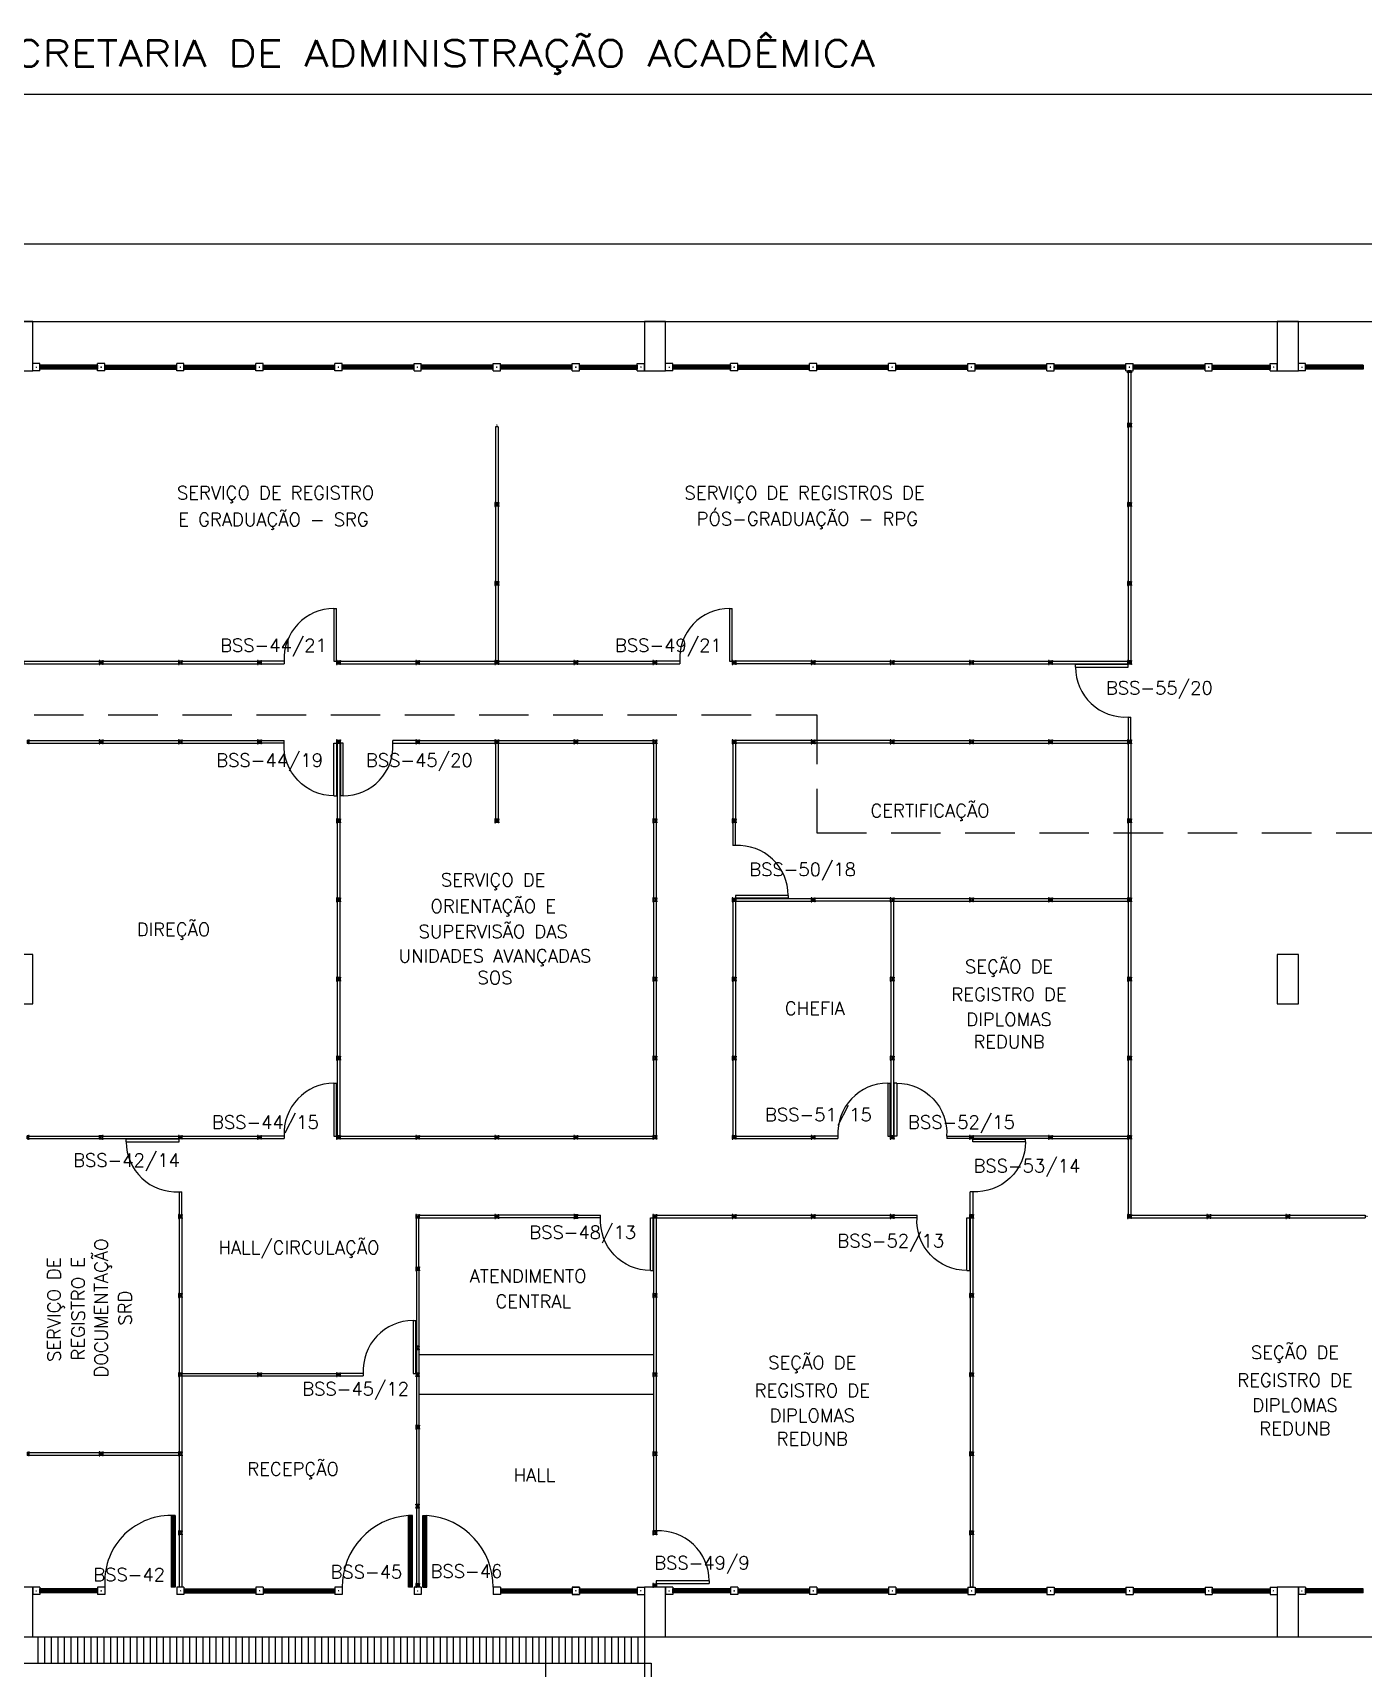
# Model space of a CAD drawing. Header units: millimetres. Extents: x 2121 to 2225, y 1330 to 1388.
# Drawn here: x 2181.56 to 2201.74, y 1362.96 to 1387.77 of the extents above; entities that cross this region are included whole.
import ezdxf
from ezdxf.enums import TextEntityAlignment as Align

# ---------------------------------------------------------------- set-up
doc = ezdxf.new("R2010")
doc.units = ezdxf.units.MM
doc.linetypes.add('HIDDEN', pattern=[0.375, 0.25, -0.125])
for name, color, linetype in [('DIV', 2, 'Continuous'), ('ESQ', 1, 'Continuous'), ('ESTR', 2, 'Continuous'), ('PISO', 1, 'Continuous'), ('PROJ', 1, 'HIDDEN'), ('TEXTO', 2, 'Continuous'), ('TEXTO-ENDEREÇO', 2, 'Continuous'), ('TEXTOCENTROCUSTO', 2, 'Continuous')]:
    doc.layers.add(name, color=color, linetype=linetype)
doc.styles.add('ROMAND', font='romans.shx', dxfattribs={"height": 0.6})
doc.styles.add('UNB-100', font='simplex.shx', dxfattribs={"height": 0.2})
doc.styles.add('UNB-100-1', font='simplex.shx', dxfattribs={"height": 0.2})

# ---------------------------------------------------------------- blocks, each defined once
blk = doc.blocks.new('ESQ')
at = {"linetype": 'Continuous'}
for p, q in [((-0.004, 0), (0.004, 0)), ((0, 0.004), (0, -0.004)), ((0.055, 0.03), (1.145, 0.03)), ((0.055, 0.03), (0.055, -0.03)), ((0.055, 0.01), (1.145, 0.01)), ((1.145, 0.03), (1.145, -0.03)), ((1.204, 0), (1.196, 0)), ((1.2, 0.004), (1.2, -0.004)), ((0.055, -0.01), (1.145, -0.01)), ((0.055, -0.03), (1.145, -0.03))]:
    blk.add_line(p, q, dxfattribs=at)
blk = doc.blocks.new('ESQMT')
for p, q in [((-0.055, 0.055), (-0.055, -0.055)), ((0.055, 0.055), (-0.055, 0.055)), ((0.055, 0.055), (0.055, -0.055)), ((0.055, -0.055), (-0.055, -0.055))]:
    blk.add_line(p, q)
blk = doc.blocks.new('DIVI12')
for p, q in [((-0.004, 0), (0.004, 0)), ((0, 0.004), (0, -0.004)), ((0.025, 0.02), (0.025, -0.02)), ((0.025, 0.02), (1.175, 0.02)), ((1.175, 0.02), (1.175, -0.02)), ((1.204, 0), (1.196, 0)), ((1.2, 0.004), (1.2, -0.004)), ((0.025, -0.02), (1.175, -0.02))]:
    blk.add_line(p, q)
blk = doc.blocks.new('MONT')
for p, q in [((-0.03, 0.03), (-0.03, 0.02)), ((-0.02, 0.03), (-0.03, 0.03)), ((-0.03, 0.02), (-0.025, 0.02)), ((-0.025, -0.02), (-0.025, 0.02)), ((-0.02, 0.025), (-0.02, 0.03)), ((-0.02, 0.025), (0.02, 0.025)), ((0.02, 0.02), (-0.02, 0.02)), ((-0.02, 0.02), (-0.02, -0.02)), ((-0.004, 0), (0.004, 0)), ((0, 0.004), (0, -0.004)), ((0.02, 0.03), (0.02, 0.025)), ((0.02, 0.03), (0.03, 0.03)), ((0.02, -0.02), (0.02, 0.02)), ((0.025, 0.02), (0.025, -0.02)), ((0.025, 0.02), (0.03, 0.02)), ((0.03, 0.03), (0.03, 0.02)), ((-0.025, -0.02), (-0.03, -0.02)), ((-0.03, -0.02), (-0.03, -0.03)), ((-0.03, -0.03), (-0.02, -0.03)), ((-0.02, -0.02), (0.02, -0.02)), ((0.02, -0.025), (-0.02, -0.025)), ((-0.02, -0.03), (-0.02, -0.025)), ((0.02, -0.03), (0.02, -0.025)), ((0.03, -0.03), (0.02, -0.03)), ((0.025, -0.02), (0.03, -0.02)), ((0.03, -0.02), (0.03, -0.03))]:
    blk.add_line(p, q)
blk = doc.blocks.new('IMONT')
for p, q in [((0, 0.025), (0.02, 0.025)), ((0, 0.025), (0, -0.025)), ((0.02, 0.02), (0.005, 0.02)), ((0.005, 0.02), (0.005, -0.02)), ((0.02, 0.03), (0.02, 0.025)), ((0.02, 0.03), (0.03, 0.03)), ((0.02, -0.02), (0.02, 0.02)), ((0.025, 0.02), (0.025, -0.02)), ((0.025, 0.02), (0.03, 0.02)), ((0.03, 0.03), (0.03, 0.02)), ((0.02, -0.025), (0, -0.025)), ((0.005, -0.02), (0.02, -0.02)), ((0.02, -0.03), (0.02, -0.025)), ((0.03, -0.03), (0.02, -0.03)), ((0.025, -0.02), (0.03, -0.02)), ((0.03, -0.02), (0.03, -0.03))]:
    blk.add_line(p, q)
blk = doc.blocks.new('DIVPILAB')
for p, q in [((-0.004, 0), (0.004, 0)), ((0, 0.004), (0, -0.004)), ((-0.02, -0.025), (0.02, -0.025)), ((-0.02, -0.8), (-0.02, -0.025)), ((0.02, -0.8), (0.02, -0.025)), ((-0.02, -0.8), (-0.02, -0.795)), ((-0.02, -0.8), (0.02, -0.8)), ((0.02, -0.8), (0.02, -0.795))]:
    blk.add_line(p, q)
at = {"linetype": 'Continuous', "rotation": 90}
blk.add_blockref('IMONT', (0, -0.825), dxfattribs=at)
blk = doc.blocks.new('DIVALV')
for p, q in [((-1.129, 0), (-1.121, 0)), ((-1.125, 0.004), (-1.125, -0.004)), ((-1.1, 0.02), (-1.01, 0.02)), ((-1.1, 0.02), (-1.1, -0.02)), ((-1.1, 0.02), (-1.095, 0.02)), ((-1.015, 0.02), (-0.025, 0.02)), ((-0.025, 0.02), (-0.025, -0.02)), ((0.004, 0), (-0.004, 0)), ((0, 0.004), (0, -0.004)), ((-1.1, -0.02), (-1.01, -0.02)), ((-1.1, -0.02), (-1.095, -0.02)), ((-1.015, -0.02), (-0.025, -0.02))]:
    blk.add_line(p, q)
at = {"linetype": 'Continuous'}
blk.add_blockref('IMONT', (-1.125, 0), dxfattribs=at)
blk = doc.blocks.new('PDDIV12')
for p, q in [((-0.07, 0.82), (-0.07, 0.02)), ((-0.07, 0.82), (-0.03, 0.82)), ((-0.03, 0.02), (-0.03, 0.82)), ((-1.2, 0), (-1.21, 0)), ((-1.2, 0.01), (-1.2, -0.01)), ((-1.19, 0), (-1.2, 0)), ((-1.175, 0.02), (-1.175, -0.02)), ((-0.825, 0.02), (-1.175, 0.02)), ((-0.825, 0.02), (-0.825, -0.02)), ((-0.07, 0.02), (-0.03, 0.02)), ((-0.01, 0), (0.01, 0)), ((0, -0.01), (0, 0.01)), ((-1.175, -0.02), (-0.825, -0.02))]:
    blk.add_line(p, q)
blk.add_arc((-0.071, 0.065), 0.755, 89.8981, 183.4171)
blk = doc.blocks.new('PEDIV12')
at = {"linetype": 'Continuous', "xscale": -1}
blk.add_blockref('PDDIV12', (0, 0), dxfattribs=at)

msp = doc.modelspace()

# ---------------------------------------------------------------- linework, layer by layer
at = {"layer": 'DIV'}
for p, q in [((2187.377, 1369.041), (2187.377, 1369.786)), ((2187.417, 1369.041), (2187.417, 1369.786)), ((2190.977, 1367.711), (2187.417, 1367.711)), ((2190.977, 1367.111), (2187.417, 1367.111)), ((2183.777, 1364.986), (2183.777, 1364.186)), ((2183.817, 1364.986), (2183.777, 1364.986)), ((2183.801, 1365.011), (2183.793, 1365.011)), ((2183.797, 1365.015), (2183.797, 1365.007)), ((2183.817, 1364.986), (2183.817, 1364.186)), ((2191.017, 1365.041), (2190.977, 1365.041)), ((2195.777, 1364.986), (2195.777, 1364.186)), ((2195.817, 1364.986), (2195.777, 1364.986)), ((2195.801, 1365.011), (2195.793, 1365.011)), ((2195.797, 1365.015), (2195.797, 1365.007)), ((2195.817, 1364.986), (2195.817, 1364.186)), ((2183.742, 1364.186), (2183.742, 1364.076)), ((2183.852, 1364.186), (2183.742, 1364.186)), ((2183.852, 1364.186), (2183.852, 1364.076)), ((2190.987, 1364.216), (2191.007, 1364.216)), ((2190.997, 1364.226), (2190.997, 1364.206)), ((2191.017, 1364.286), (2191.017, 1364.246)), ((2191.817, 1364.286), (2191.017, 1364.286)), ((2191.017, 1364.246), (2191.817, 1364.246)), ((2191.817, 1364.286), (2191.817, 1364.246)), ((2183.852, 1364.076), (2183.742, 1364.076))]:
    msp.add_line(p, q, dxfattribs=at)
msp.add_arc((2191.062, 1364.287), 0.755, 359.8981, 93.4171, dxfattribs=at)
at = {"layer": 'ESQ'}
for p, q in [((2181.608, 1382.691), (2181.616, 1382.691)), ((2181.612, 1382.695), (2181.612, 1382.687)), ((2181.667, 1382.721), (2181.667, 1382.661)), ((2182.542, 1382.721), (2181.667, 1382.721)), ((2182.542, 1382.701), (2181.667, 1382.701)), ((2182.542, 1382.681), (2181.667, 1382.681)), ((2182.542, 1382.661), (2181.667, 1382.661)), ((2182.542, 1382.721), (2182.542, 1382.661)), ((2182.601, 1382.691), (2182.593, 1382.691)), ((2182.593, 1382.691), (2182.601, 1382.691)), ((2182.601, 1382.691), (2182.593, 1382.691)), ((2182.597, 1382.695), (2182.597, 1382.687)), ((2182.597, 1382.695), (2182.597, 1382.687)), ((2182.597, 1382.695), (2182.597, 1382.687)), ((2189.793, 1382.691), (2189.801, 1382.691)), ((2189.797, 1382.695), (2189.797, 1382.687)), ((2189.852, 1382.721), (2190.727, 1382.721)), ((2189.852, 1382.721), (2189.852, 1382.661)), ((2189.852, 1382.701), (2190.727, 1382.701)), ((2189.852, 1382.681), (2190.727, 1382.681)), ((2189.852, 1382.661), (2190.727, 1382.661)), ((2190.727, 1382.721), (2190.727, 1382.661)), ((2190.786, 1382.691), (2190.778, 1382.691)), ((2190.782, 1382.695), (2190.782, 1382.687)), ((2191.208, 1382.691), (2191.216, 1382.691)), ((2191.212, 1382.695), (2191.212, 1382.687)), ((2191.267, 1382.721), (2191.267, 1382.661)), ((2192.142, 1382.721), (2191.267, 1382.721)), ((2192.142, 1382.701), (2191.267, 1382.701)), ((2192.142, 1382.681), (2191.267, 1382.681)), ((2192.142, 1382.661), (2191.267, 1382.661)), ((2192.142, 1382.721), (2192.142, 1382.661)), ((2192.201, 1382.691), (2192.193, 1382.691)), ((2192.197, 1382.695), (2192.197, 1382.687)), ((2199.393, 1382.691), (2199.401, 1382.691)), ((2199.397, 1382.695), (2199.397, 1382.687)), ((2199.452, 1382.721), (2200.327, 1382.721)), ((2199.452, 1382.721), (2199.452, 1382.661)), ((2199.452, 1382.701), (2200.327, 1382.701)), ((2199.452, 1382.681), (2200.327, 1382.681)), ((2199.452, 1382.661), (2200.327, 1382.661)), ((2200.327, 1382.721), (2200.327, 1382.661)), ((2200.386, 1382.691), (2200.378, 1382.691)), ((2200.382, 1382.695), (2200.382, 1382.687)), ((2200.808, 1382.691), (2200.816, 1382.691)), ((2200.812, 1382.695), (2200.812, 1382.687)), ((2201.742, 1382.721), (2200.867, 1382.721)), ((2200.867, 1382.721), (2200.867, 1382.661)), ((2201.742, 1382.701), (2200.867, 1382.701)), ((2201.742, 1382.681), (2200.867, 1382.681)), ((2201.742, 1382.661), (2200.867, 1382.661)), ((2201.742, 1382.721), (2201.742, 1382.661)), ((2187.317, 1364.186), (2187.257, 1364.186)), ((2187.477, 1364.186), (2187.537, 1364.186)), ((2190.727, 1364.101), (2190.727, 1364.161)), ((2192.142, 1364.161), (2191.267, 1364.161)), ((2191.267, 1364.101), (2191.267, 1364.161)), ((2192.142, 1364.101), (2192.142, 1364.161)), ((2195.817, 1364.186), (2195.777, 1364.186)), ((2199.452, 1364.101), (2199.452, 1364.161)), ((2199.452, 1364.161), (2200.327, 1364.161)), ((2200.327, 1364.101), (2200.327, 1364.161)), ((2200.867, 1364.101), (2200.867, 1364.161)), ((2201.742, 1364.161), (2200.867, 1364.161)), ((2201.742, 1364.101), (2201.742, 1364.161)), ((2190.786, 1364.131), (2190.778, 1364.131)), ((2190.782, 1364.127), (2190.782, 1364.135)), ((2191.208, 1364.131), (2191.216, 1364.131)), ((2191.212, 1364.127), (2191.212, 1364.135)), ((2192.142, 1364.141), (2191.267, 1364.141)), ((2192.142, 1364.121), (2191.267, 1364.121)), ((2192.142, 1364.101), (2191.267, 1364.101)), ((2192.201, 1364.131), (2192.193, 1364.131)), ((2192.197, 1364.127), (2192.197, 1364.135)), ((2199.393, 1364.131), (2199.401, 1364.131)), ((2199.397, 1364.127), (2199.397, 1364.135)), ((2199.452, 1364.141), (2200.327, 1364.141)), ((2199.452, 1364.121), (2200.327, 1364.121)), ((2199.452, 1364.101), (2200.327, 1364.101)), ((2200.386, 1364.131), (2200.378, 1364.131)), ((2200.382, 1364.127), (2200.382, 1364.135)), ((2200.808, 1364.131), (2200.816, 1364.131)), ((2200.812, 1364.127), (2200.812, 1364.135)), ((2201.742, 1364.141), (2200.867, 1364.141)), ((2201.742, 1364.121), (2200.867, 1364.121)), ((2201.742, 1364.101), (2200.867, 1364.101))]:
    msp.add_line(p, q, dxfattribs=at)
at = {"layer": 'ESQ', "linetype": 'Continuous'}
for p, q in [((2183.657, 1365.276), (2183.657, 1364.186)), ((2183.717, 1365.276), (2183.657, 1365.276)), ((2183.677, 1365.276), (2183.677, 1364.186)), ((2183.697, 1365.276), (2183.697, 1364.186)), ((2183.717, 1365.276), (2183.717, 1364.186)), ((2187.257, 1364.186), (2187.257, 1365.276)), ((2187.317, 1365.276), (2187.257, 1365.276)), ((2187.277, 1364.186), (2187.277, 1365.276)), ((2187.297, 1364.186), (2187.297, 1365.276)), ((2187.317, 1364.186), (2187.317, 1365.276)), ((2187.477, 1365.276), (2187.537, 1365.276)), ((2187.477, 1364.186), (2187.477, 1365.276)), ((2187.497, 1364.186), (2187.497, 1365.276)), ((2187.517, 1364.186), (2187.517, 1365.276)), ((2187.537, 1364.186), (2187.537, 1365.276)), ((2181.667, 1364.101), (2181.667, 1364.161)), ((2182.542, 1364.161), (2181.667, 1364.161)), ((2182.542, 1364.101), (2182.542, 1364.161)), ((2183.717, 1364.186), (2183.657, 1364.186)), ((2183.852, 1364.161), (2184.942, 1364.161)), ((2184.942, 1364.161), (2184.942, 1364.101)), ((2185.052, 1364.161), (2186.142, 1364.161)), ((2186.142, 1364.161), (2186.142, 1364.101)), ((2187.342, 1364.161), (2187.342, 1364.101)), ((2188.652, 1364.161), (2189.742, 1364.161)), ((2189.852, 1364.101), (2189.852, 1364.161)), ((2189.852, 1364.161), (2190.727, 1364.161)), ((2181.608, 1364.131), (2181.616, 1364.131)), ((2181.612, 1364.127), (2181.612, 1364.135)), ((2182.542, 1364.141), (2181.667, 1364.141)), ((2182.542, 1364.121), (2181.667, 1364.121)), ((2182.542, 1364.101), (2181.667, 1364.101)), ((2182.593, 1364.131), (2182.601, 1364.131)), ((2182.601, 1364.131), (2182.593, 1364.131)), ((2182.597, 1364.135), (2182.597, 1364.127)), ((2182.597, 1364.127), (2182.597, 1364.135)), ((2183.801, 1364.131), (2183.793, 1364.131)), ((2183.797, 1364.135), (2183.797, 1364.127)), ((2183.852, 1364.141), (2184.942, 1364.141)), ((2183.852, 1364.121), (2184.942, 1364.121)), ((2183.852, 1364.101), (2184.942, 1364.101)), ((2185.001, 1364.131), (2184.993, 1364.131)), ((2184.997, 1364.135), (2184.997, 1364.127)), ((2185.052, 1364.141), (2186.142, 1364.141)), ((2185.052, 1364.121), (2186.142, 1364.121)), ((2185.052, 1364.101), (2186.142, 1364.101)), ((2186.201, 1364.131), (2186.193, 1364.131)), ((2186.197, 1364.135), (2186.197, 1364.127)), ((2187.393, 1364.131), (2187.401, 1364.131)), ((2187.397, 1364.135), (2187.397, 1364.127)), ((2188.652, 1364.141), (2189.742, 1364.141)), ((2188.652, 1364.121), (2189.742, 1364.121)), ((2188.652, 1364.101), (2189.742, 1364.101)), ((2189.801, 1364.131), (2189.793, 1364.131)), ((2189.797, 1364.135), (2189.797, 1364.127)), ((2189.797, 1364.127), (2189.797, 1364.135)), ((2189.852, 1364.141), (2190.727, 1364.141)), ((2189.852, 1364.121), (2190.727, 1364.121)), ((2189.852, 1364.101), (2190.727, 1364.101))]:
    msp.add_line(p, q, dxfattribs=at)
at = {"layer": 'ESQ'}
for centre, radius, start, end in [((2183.654, 1364.271), 1.005, 89.7947, 184.8521), ((2187.342, 1364.189), 1.09, 94.4723, 180.1745), ((2187.452, 1364.189), 1.09, 359.8255, 85.5277)]:
    msp.add_arc(centre, radius, start, end, dxfattribs=at)
at = {"layer": 'ESTR'}
for p, q in [((2181.557, 1383.386), (2181.237, 1383.386)), ((2181.557, 1382.636), (2181.557, 1383.386)), ((2191.157, 1383.386), (2190.837, 1383.386)), ((2190.837, 1383.386), (2190.837, 1382.636)), ((2191.157, 1382.636), (2191.157, 1383.386)), ((2200.757, 1383.386), (2200.437, 1383.386)), ((2200.437, 1383.386), (2200.437, 1382.636)), ((2200.757, 1382.636), (2200.757, 1383.386)), ((2181.237, 1382.636), (2181.557, 1382.636)), ((2190.837, 1382.636), (2191.157, 1382.636)), ((2200.437, 1382.636), (2200.757, 1382.636)), ((2181.557, 1373.786), (2181.237, 1373.786)), ((2181.557, 1373.036), (2181.557, 1373.786)), ((2200.437, 1373.786), (2200.437, 1373.036)), ((2200.757, 1373.786), (2200.437, 1373.786)), ((2200.757, 1373.036), (2200.757, 1373.786)), ((2181.237, 1373.036), (2181.557, 1373.036)), ((2200.437, 1373.036), (2200.757, 1373.036)), ((2181.557, 1364.186), (2181.237, 1364.186)), ((2181.557, 1363.436), (2181.557, 1364.186)), ((2190.837, 1364.186), (2190.837, 1363.436)), ((2191.157, 1364.186), (2190.837, 1364.186)), ((2191.157, 1363.436), (2191.157, 1364.186)), ((2200.437, 1364.186), (2200.437, 1363.436)), ((2200.757, 1364.186), (2200.437, 1364.186)), ((2200.757, 1363.436), (2200.757, 1364.186)), ((2181.237, 1363.436), (2181.557, 1363.436)), ((2190.837, 1363.436), (2191.157, 1363.436)), ((2200.437, 1363.436), (2200.757, 1363.436))]:
    msp.add_line(p, q, dxfattribs=at)
at = {"layer": 'PISO'}
for p, q in [((2171.822, 1384.561), (2181.597, 1384.561)), ((2181.597, 1384.561), (2191.197, 1384.561)), ((2191.197, 1384.561), (2200.797, 1384.561)), ((2200.797, 1384.561), (2210.397, 1384.561)), ((2157.472, 1383.386), (2210.037, 1383.386)), ((2181.237, 1363.436), (2191.157, 1363.436)), ((2181.637, 1363.436), (2181.637, 1363.036)), ((2181.737, 1363.436), (2181.737, 1363.036)), ((2181.837, 1363.436), (2181.837, 1363.036)), ((2181.937, 1363.436), (2181.937, 1363.036)), ((2182.037, 1363.436), (2182.037, 1363.036)), ((2182.137, 1363.436), (2182.137, 1363.036)), ((2182.237, 1363.436), (2182.237, 1363.036)), ((2182.337, 1363.436), (2182.337, 1363.036)), ((2182.437, 1363.436), (2182.437, 1363.036)), ((2182.537, 1363.436), (2182.537, 1363.036)), ((2182.637, 1363.436), (2182.637, 1363.036)), ((2182.737, 1363.436), (2182.737, 1363.036)), ((2182.837, 1363.436), (2182.837, 1363.036)), ((2182.937, 1363.436), (2182.937, 1363.036)), ((2183.037, 1363.436), (2183.037, 1363.036)), ((2183.137, 1363.436), (2183.137, 1363.036)), ((2183.237, 1363.436), (2183.237, 1363.036)), ((2183.337, 1363.436), (2183.337, 1363.036)), ((2183.437, 1363.436), (2183.437, 1363.036)), ((2183.537, 1363.436), (2183.537, 1363.036)), ((2183.637, 1363.436), (2183.637, 1363.036)), ((2183.737, 1363.436), (2183.737, 1363.036)), ((2183.837, 1363.436), (2183.837, 1363.036)), ((2183.937, 1363.436), (2183.937, 1363.036)), ((2184.037, 1363.436), (2184.037, 1363.036)), ((2184.137, 1363.436), (2184.137, 1363.036)), ((2184.237, 1363.436), (2184.237, 1363.036)), ((2184.337, 1363.436), (2184.337, 1363.036)), ((2184.437, 1363.436), (2184.437, 1363.036)), ((2184.537, 1363.436), (2184.537, 1363.036)), ((2184.637, 1363.436), (2184.637, 1363.036)), ((2184.737, 1363.436), (2184.737, 1363.036)), ((2184.837, 1363.436), (2184.837, 1363.036)), ((2184.937, 1363.436), (2184.937, 1363.036)), ((2185.037, 1363.436), (2185.037, 1363.036)), ((2185.137, 1363.436), (2185.137, 1363.036)), ((2185.237, 1363.436), (2185.237, 1363.036)), ((2185.337, 1363.436), (2185.337, 1363.036)), ((2185.437, 1363.436), (2185.437, 1363.036)), ((2185.537, 1363.436), (2185.537, 1363.036)), ((2185.637, 1363.436), (2185.637, 1363.036)), ((2185.737, 1363.436), (2185.737, 1363.036)), ((2185.837, 1363.436), (2185.837, 1363.036)), ((2185.937, 1363.436), (2185.937, 1363.036)), ((2186.037, 1363.436), (2186.037, 1363.036)), ((2186.137, 1363.436), (2186.137, 1363.036)), ((2186.237, 1363.436), (2186.237, 1363.036)), ((2186.337, 1363.436), (2186.337, 1363.036)), ((2186.437, 1363.436), (2186.437, 1363.036)), ((2186.537, 1363.436), (2186.537, 1363.036)), ((2186.637, 1363.436), (2186.637, 1363.036)), ((2186.737, 1363.436), (2186.737, 1363.036)), ((2186.837, 1363.436), (2186.837, 1363.036)), ((2186.937, 1363.436), (2186.937, 1363.036)), ((2187.037, 1363.436), (2187.037, 1363.036)), ((2187.137, 1363.436), (2187.137, 1363.036)), ((2187.237, 1363.436), (2187.237, 1363.036)), ((2187.337, 1363.436), (2187.337, 1363.036)), ((2187.437, 1363.436), (2187.437, 1363.036)), ((2187.537, 1363.436), (2187.537, 1363.036)), ((2187.637, 1363.436), (2187.637, 1363.036)), ((2187.737, 1363.436), (2187.737, 1363.036)), ((2187.837, 1363.436), (2187.837, 1363.036)), ((2187.937, 1363.436), (2187.937, 1363.036)), ((2188.037, 1363.436), (2188.037, 1363.036)), ((2188.137, 1363.436), (2188.137, 1363.036)), ((2188.237, 1363.436), (2188.237, 1363.036)), ((2188.337, 1363.436), (2188.337, 1363.036)), ((2188.437, 1363.436), (2188.437, 1363.036)), ((2188.537, 1363.436), (2188.537, 1363.036)), ((2188.637, 1363.436), (2188.637, 1363.036)), ((2188.737, 1363.436), (2188.737, 1363.036)), ((2188.837, 1363.436), (2188.837, 1363.036)), ((2188.937, 1363.436), (2188.937, 1363.036)), ((2189.037, 1363.436), (2189.037, 1363.036)), ((2189.137, 1363.436), (2189.137, 1363.036)), ((2189.237, 1363.436), (2189.237, 1363.036)), ((2189.337, 1363.436), (2189.337, 1363.036)), ((2189.437, 1363.436), (2189.437, 1363.036)), ((2189.537, 1363.436), (2189.537, 1363.036)), ((2189.637, 1363.436), (2189.637, 1363.036)), ((2189.737, 1363.436), (2189.737, 1363.036)), ((2189.837, 1363.436), (2189.837, 1363.036)), ((2189.937, 1363.436), (2189.937, 1363.036)), ((2190.037, 1363.436), (2190.037, 1363.036)), ((2190.137, 1363.436), (2190.137, 1363.036)), ((2190.237, 1363.436), (2190.237, 1363.036)), ((2190.337, 1363.436), (2190.337, 1363.036)), ((2190.437, 1363.436), (2190.437, 1363.036)), ((2190.537, 1363.436), (2190.537, 1363.036)), ((2190.637, 1363.436), (2190.637, 1363.036)), ((2190.737, 1363.436), (2190.737, 1363.036)), ((2190.837, 1363.436), (2190.837, 1363.036)), ((2191.157, 1363.436), (2200.437, 1363.436)), ((2200.757, 1363.436), (2205.427, 1363.436)), ((2181.237, 1363.036), (2190.937, 1363.036))]:
    msp.add_line(p, q, dxfattribs=at)
at = {"layer": 'PISO', "linetype": 'Continuous'}
for p, q in [((2189.337, 1363.036), (2189.337, 1346.461)), ((2190.837, 1363.036), (2190.837, 1346.211)), ((2190.937, 1363.036), (2190.937, 1346.211))]:
    msp.add_line(p, q, dxfattribs=at)
at = {"layer": 'PROJ', "linetype": 'HIDDEN', "ltscale": 3}
msp.add_lwpolyline([(2130.954, 1377.421), (2193.454, 1377.421), (2193.454, 1375.629), (2203.004, 1375.629), (2203.004, 1361.929), (2191.164, 1361.929), (2191.164, 1346.379), (2203.004, 1346.379), (2203.004, 1332.629), (2193.454, 1332.629), (2193.454, 1330.887), (2162.364, 1330.887), (2162.364, 1329.529), (2142.844, 1329.529)], dxfattribs=at)
at = {"layer": 'TEXTOCENTROCUSTO'}
msp.add_line((2157.476, 1386.834), (2210.349, 1386.834), dxfattribs=at)

# ---------------------------------------------------------------- block references
at = {"layer": 'DIV'}
for name, p, rotation in [('DIVPILAB', (2198.197, 1381.811), 180), ('DIVI12', (2188.597, 1381.811), 270), ('DIVI12', (2198.197, 1381.811), 270), ('DIVI12', (2188.597, 1380.611), 270), ('DIVI12', (2198.197, 1380.611), 270), ('DIVI12', (2188.597, 1379.411), 270), ('DIVI12', (2198.197, 1379.411), 270), ('PEDIV12', (2186.197, 1377.011), 180), ('DIVI12', (2186.197, 1377.011), 270), ('DIVI12', (2188.597, 1377.011), 270), ('DIVI12', (2190.997, 1377.011), 270), ('DIVI12', (2192.197, 1377.011), 270), ('DIVI12', (2198.197, 1377.011), 270), ('DIVI12', (2186.197, 1375.811), 270), ('DIVI12', (2190.997, 1375.811), 270), ('PDDIV12', (2192.197, 1374.611), 270), ('DIVI12', (2198.197, 1375.811), 270), ('DIVI12', (2186.197, 1374.611), 270), ('DIVI12', (2190.997, 1374.611), 270), ('DIVI12', (2192.197, 1374.611), 270), ('DIVI12', (2194.597, 1374.611), 270), ('DIVI12', (2198.197, 1374.611), 270), ('DIVI12', (2186.197, 1373.411), 270), ('DIVI12', (2190.997, 1373.411), 270), ('DIVI12', (2192.197, 1373.411), 270), ('DIVI12', (2194.597, 1373.411), 270), ('DIVI12', (2198.197, 1373.411), 270), ('DIVI12', (2186.197, 1372.211), 270), ('DIVI12', (2190.997, 1372.211), 270), ('DIVI12', (2192.197, 1372.211), 270), ('DIVI12', (2194.597, 1372.211), 270), ('DIVI12', (2198.197, 1372.211), 270), ('PDDIV12', (2183.797, 1371.011), 90), ('DIVI12', (2198.197, 1371.011), 270), ('DIVI12', (2183.797, 1369.811), 270), ('DIVI12', (2190.997, 1369.811), 270), ('DIVI12', (2195.797, 1369.811), 270), ('DIVI12', (2187.397, 1369.016), 270), ('DIVI12', (2183.797, 1368.611), 270), ('DIVI12', (2190.997, 1368.611), 270), ('DIVI12', (2195.797, 1368.611), 270), ('DIVI12', (2187.397, 1367.816), 270), ('DIVI12', (2183.797, 1367.411), 270), ('DIVI12', (2190.997, 1367.411), 270), ('DIVI12', (2195.797, 1367.411), 270), ('DIVI12', (2187.397, 1366.616), 270), ('DIVI12', (2183.797, 1366.211), 270), ('DIVI12', (2190.997, 1366.211), 270), ('DIVI12', (2195.797, 1366.211), 270), ('DIVI12', (2187.397, 1365.416), 270)]:
    msp.add_blockref(name, p, dxfattribs=dict(at, rotation=rotation))
for name, p in [('MONT', (2198.197, 1381.811)), ('MONT', (2188.597, 1380.611)), ('MONT', (2198.197, 1380.611)), ('MONT', (2188.597, 1379.411)), ('MONT', (2198.197, 1379.411)), ('PDDIV12', (2186.197, 1378.211)), ('PDDIV12', (2192.197, 1378.211)), ('DIVI12', (2181.397, 1378.211)), ('MONT', (2182.597, 1378.211)), ('MONT', (2182.597, 1378.211)), ('MONT', (2182.597, 1378.211)), ('MONT', (2182.597, 1378.211)), ('DIVI12', (2182.597, 1378.211)), ('MONT', (2183.797, 1378.211)), ('DIVI12', (2183.797, 1378.211)), ('MONT', (2184.997, 1378.211)), ('MONT', (2186.197, 1378.211)), ('DIVI12', (2186.197, 1378.211)), ('MONT', (2187.397, 1378.211)), ('DIVI12', (2187.397, 1378.211)), ('MONT', (2188.597, 1378.211)), ('DIVI12', (2188.597, 1378.211)), ('MONT', (2189.797, 1378.211)), ('DIVI12', (2189.797, 1378.211)), ('MONT', (2190.997, 1378.211)), ('MONT', (2192.197, 1378.211)), ('MONT', (2193.397, 1378.211)), ('DIVI12', (2193.397, 1378.211)), ('MONT', (2194.597, 1378.211)), ('DIVI12', (2194.597, 1378.211)), ('MONT', (2195.797, 1378.211)), ('DIVI12', (2195.797, 1378.211)), ('MONT', (2196.997, 1378.211)), ('DIVI12', (2196.997, 1378.211)), ('MONT', (2198.197, 1378.211)), ('MONT', (2198.197, 1378.211)), ('DIVALV', (2182.597, 1377.011)), ('MONT', (2182.597, 1377.011)), ('DIVI12', (2182.597, 1377.011)), ('MONT', (2183.797, 1377.011)), ('DIVI12', (2183.797, 1377.011)), ('MONT', (2184.997, 1377.011)), ('MONT', (2186.197, 1377.011)), ('MONT', (2187.397, 1377.011)), ('DIVI12', (2187.397, 1377.011)), ('MONT', (2188.597, 1377.011)), ('DIVI12', (2188.597, 1377.011)), ('MONT', (2189.797, 1377.011)), ('DIVI12', (2189.797, 1377.011)), ('MONT', (2190.997, 1377.011)), ('MONT', (2192.197, 1377.011)), ('MONT', (2192.197, 1377.011)), ('MONT', (2193.397, 1377.011)), ('MONT', (2194.597, 1377.011)), ('DIVI12', (2194.597, 1377.011)), ('MONT', (2195.797, 1377.011)), ('DIVI12', (2195.797, 1377.011)), ('MONT', (2196.997, 1377.011)), ('DIVI12', (2196.997, 1377.011)), ('MONT', (2198.197, 1377.011)), ('MONT', (2186.197, 1375.811)), ('MONT', (2188.597, 1375.811)), ('MONT', (2190.997, 1375.811)), ('MONT', (2192.197, 1375.811)), ('MONT', (2198.197, 1375.811)), ('MONT', (2186.197, 1374.611)), ('MONT', (2190.997, 1374.611)), ('MONT', (2192.197, 1374.611)), ('MONT', (2192.197, 1374.611)), ('DIVI12', (2192.197, 1374.611)), ('MONT', (2193.397, 1374.611)), ('MONT', (2194.597, 1374.611)), ('DIVI12', (2194.597, 1374.611)), ('MONT', (2195.797, 1374.611)), ('DIVI12', (2195.797, 1374.611)), ('MONT', (2196.997, 1374.611)), ('DIVI12', (2196.997, 1374.611)), ('MONT', (2198.197, 1374.611)), ('MONT', (2186.197, 1373.411)), ('MONT', (2190.997, 1373.411)), ('MONT', (2192.197, 1373.411)), ('MONT', (2194.597, 1373.411)), ('MONT', (2198.197, 1373.411)), ('MONT', (2186.197, 1372.211)), ('MONT', (2190.997, 1372.211)), ('MONT', (2192.197, 1372.211)), ('MONT', (2194.597, 1372.211)), ('MONT', (2198.197, 1372.211)), ('PDDIV12', (2186.197, 1371.011)), ('PEDIV12', (2194.597, 1371.011)), ('MONT', (2183.797, 1371.011)), ('DIVI12', (2183.797, 1371.011)), ('MONT', (2184.997, 1371.011)), ('MONT', (2186.197, 1371.011)), ('DIVI12', (2186.197, 1371.011)), ('MONT', (2187.397, 1371.011)), ('DIVI12', (2187.397, 1371.011)), ('MONT', (2188.597, 1371.011)), ('DIVI12', (2188.597, 1371.011)), ('MONT', (2189.797, 1371.011)), ('DIVI12', (2189.797, 1371.011)), ('MONT', (2190.997, 1371.011)), ('MONT', (2192.197, 1371.011)), ('DIVI12', (2192.197, 1371.011)), ('MONT', (2193.397, 1371.011)), ('MONT', (2194.597, 1371.011)), ('MONT', (2195.797, 1371.011)), ('MONT', (2196.997, 1371.011)), ('DIVI12', (2196.997, 1371.011)), ('MONT', (2198.197, 1371.011)), ('MONT', (2183.797, 1369.811)), ('MONT', (2187.397, 1369.811)), ('MONT', (2187.397, 1369.811)), ('DIVI12', (2187.397, 1369.811)), ('MONT', (2188.597, 1369.811)), ('MONT', (2190.997, 1369.811)), ('DIVI12', (2190.997, 1369.811)), ('MONT', (2192.197, 1369.811)), ('DIVI12', (2192.197, 1369.811)), ('MONT', (2193.397, 1369.811)), ('DIVI12', (2193.397, 1369.811)), ('MONT', (2194.597, 1369.811)), ('MONT', (2195.797, 1369.811)), ('MONT', (2198.197, 1369.811)), ('DIVI12', (2198.197, 1369.811)), ('MONT', (2199.397, 1369.811)), ('DIVI12', (2199.397, 1369.811)), ('MONT', (2200.597, 1369.811)), ('DIVI12', (2200.597, 1369.811)), ('MONT', (2187.397, 1369.016)), ('MONT', (2183.797, 1368.611)), ('MONT', (2190.997, 1368.611)), ('MONT', (2195.797, 1368.611)), ('PDDIV12', (2187.397, 1367.411)), ('MONT', (2183.797, 1367.411)), ('DIVI12', (2183.797, 1367.411)), ('MONT', (2184.997, 1367.411)), ('DIVI12', (2184.997, 1367.411)), ('MONT', (2186.197, 1367.411)), ('MONT', (2190.997, 1367.411)), ('MONT', (2195.797, 1367.411)), ('MONT', (2187.397, 1366.616)), ('DIVALV', (2182.597, 1366.211)), ('MONT', (2182.597, 1366.211)), ('DIVI12', (2182.597, 1366.211)), ('MONT', (2183.797, 1366.211)), ('MONT', (2190.997, 1366.211)), ('MONT', (2195.797, 1366.211)), ('MONT', (2183.797, 1365.011)), ('MONT', (2190.997, 1365.011)), ('MONT', (2195.797, 1365.011)), ('MONT', (2187.397, 1364.216)), ('MONT', (2190.997, 1364.216))]:
    msp.add_blockref(name, p, dxfattribs=at)
at = {"layer": 'DIV', "xscale": -1}
for name, p in [('DIVI12', (2193.397, 1378.211)), ('DIVI12', (2193.397, 1377.01)), ('DIVI12', (2194.597, 1377.011)), ('DIVI12', (2194.597, 1374.611)), ('PEDIV12', (2194.597, 1371.011)), ('DIVI12', (2196.997, 1371.011)), ('DIVI12', (2189.797, 1369.811)), ('MONT', (2189.797, 1369.811))]:
    msp.add_blockref(name, p, dxfattribs=at)
for name, p, rotation in [('PEDIV12', (2198.197, 1378.211), 90), ('PEDIV12', (2186.197, 1377.011), 180), ('DIVALV', (2182.597, 1371.011), 180), ('MONT', (2182.597, 1371.011), 180), ('DIVI12', (2182.597, 1371.011), 180), ('PDDIV12', (2195.797, 1371.011), 270), ('PDDIV12', (2190.997, 1369.811), 180), ('PDDIV12', (2195.797, 1369.811), 180), ('MONT', (2187.397, 1367.816), 180), ('MONT', (2187.397, 1367.411), 180), ('MONT', (2187.397, 1365.416), 180)]:
    msp.add_blockref(name, p, dxfattribs=dict(at, rotation=rotation))
at = {"layer": 'ESQ', "xscale": -1, "rotation": 180}
for name, p in [('ESQMT', (2181.612, 1382.691)), ('ESQMT', (2182.597, 1382.691)), ('ESQ', (2182.597, 1382.691)), ('ESQMT', (2183.797, 1382.691)), ('ESQ', (2183.797, 1382.691)), ('ESQMT', (2184.997, 1382.691)), ('ESQ', (2184.997, 1382.691)), ('ESQMT', (2186.197, 1382.691)), ('ESQMT', (2191.212, 1382.691)), ('ESQMT', (2192.197, 1382.691)), ('ESQ', (2192.197, 1382.691)), ('ESQMT', (2193.397, 1382.691)), ('ESQ', (2193.397, 1382.691)), ('ESQMT', (2194.597, 1382.691)), ('ESQ', (2194.597, 1382.691)), ('ESQMT', (2200.812, 1382.691))]:
    msp.add_blockref(name, p, dxfattribs=at)
at = {"layer": 'ESQ', "rotation": 180}
for name, p in [('ESQ', (2187.397, 1382.691)), ('ESQMT', (2187.397, 1382.691)), ('ESQ', (2188.597, 1382.691)), ('ESQMT', (2188.597, 1382.691)), ('ESQ', (2189.797, 1382.691)), ('ESQMT', (2189.797, 1382.691)), ('ESQMT', (2190.782, 1382.691)), ('ESQMT', (2195.797, 1382.691)), ('ESQ', (2196.997, 1382.691)), ('ESQMT', (2196.997, 1382.691)), ('ESQ', (2198.197, 1382.691)), ('ESQMT', (2198.197, 1382.691)), ('ESQ', (2199.397, 1382.691)), ('ESQMT', (2199.397, 1382.691)), ('ESQMT', (2200.382, 1382.691))]:
    msp.add_blockref(name, p, dxfattribs=at)
at = {"layer": 'ESQ', "linetype": 'Continuous'}
for p in [(2181.612, 1364.131), (2182.597, 1364.131), (2184.997, 1364.131), (2186.197, 1364.131), (2187.397, 1364.131), (2188.597, 1364.131), (2189.797, 1364.131)]:
    msp.add_blockref('ESQMT', p, dxfattribs=at)
at = {"layer": 'ESQ', "linetype": 'HIDDEN', "xscale": -1}
msp.add_blockref('ESQMT', (2189.797, 1364.131), dxfattribs=at)
at = {"layer": 'ESQ', "xscale": -1}
for name, p in [('ESQMT', (2190.782, 1364.131)), ('ESQMT', (2195.797, 1364.131)), ('ESQ', (2196.997, 1364.131)), ('ESQMT', (2196.997, 1364.131)), ('ESQ', (2198.197, 1364.131)), ('ESQMT', (2198.197, 1364.131)), ('ESQ', (2199.397, 1364.131)), ('ESQMT', (2199.397, 1364.131)), ('ESQMT', (2200.382, 1364.131))]:
    msp.add_blockref(name, p, dxfattribs=at)
at = {"layer": 'ESQ'}
for name, p in [('ESQMT', (2191.212, 1364.131)), ('ESQMT', (2192.197, 1364.131)), ('ESQ', (2192.197, 1364.131)), ('ESQMT', (2193.397, 1364.131)), ('ESQ', (2193.397, 1364.131)), ('ESQMT', (2194.597, 1364.131)), ('ESQ', (2194.597, 1364.131)), ('ESQMT', (2200.812, 1364.131))]:
    msp.add_blockref(name, p, dxfattribs=at)

# ---------------------------------------------------------------- texts
at = {"layer": 'TEXTO', "style": 'UNB-100'}
for s, p in [('SERVIÇO DE REGISTRO ', (2185.31, 1380.686)), ('SERVIÇO DE REGISTROS DE', (2193.266, 1380.685)), ('E GRADUAÇÃO - SRG', (2185.211, 1380.281)), ('PÓS-GRADUAÇÃO - RPG', (2193.308, 1380.292)), ('CERTIFICAÇÃO', (2195.17, 1375.866)), ('SERVIÇO DE', (2188.542, 1374.815)), ('ORIENTAÇÃO E', (2188.542, 1374.418)), ('DIREÇÃO', (2183.693, 1374.065)), ('SUPERVISÃO DAS', (2188.542, 1374.031)), ('UNIDADES AVANÇADAS', (2188.57, 1373.662)), ('SEÇÃO DE', (2196.368, 1373.502)), ('SOS', (2188.57, 1373.333)), ('REGISTRO DE', (2196.368, 1373.08)), ('CHEFIA', (2193.421, 1372.868)), ('DIPLOMAS', (2196.368, 1372.7)), ('REDUNB', (2196.368, 1372.361)), ('HALL/CIRCULAÇÃO', (2185.596, 1369.24)), ('SEÇÃO DE', (2200.706, 1367.649)), ('SEÇÃO DE', (2193.383, 1367.493)), ('REGISTRO DE', (2200.706, 1367.227)), ('REGISTRO DE', (2193.383, 1367.071)), ('DIPLOMAS', (2193.383, 1366.692)), ('DIPLOMAS', (2200.706, 1366.848)), ('REDUNB', (2200.706, 1366.495)), ('REDUNB', (2193.383, 1366.339))]:
    msp.add_text(s, height=0.2, dxfattribs=at).set_placement(p, align=Align.CENTER)
for s, p in [('DOCUMENTAÇÃO', (2182.696, 1368.423)), ('SERVIÇO DE', (2181.98, 1368.398)), ('REGISTRO E', (2182.345, 1368.412)), ('SRD', (2183.057, 1368.423))]:
    msp.add_text(s, height=0.2, rotation=90, dxfattribs=at).set_placement(p, align=Align.CENTER)
for s, p in [('ATENDIMENTO', (2188.185, 1368.808)), ('CENTRAL', (2188.577, 1368.423)), ('RECEPÇÃO', (2184.813, 1365.881)), ('HALL', (2188.851, 1365.789))]:
    msp.add_text(s, height=0.2, dxfattribs=at).set_placement(p)
at = {"layer": 'TEXTO-ENDEREÇO', "style": 'UNB-100-1'}
for s, p in [('BSS-44/21', (2185.21, 1378.373)), ('BSS-49/21', (2191.2, 1378.373)), ('BSS-55/20', (2198.648, 1377.727)), ('BSS-44/19', (2185.151, 1376.632)), ('BSS-45/20', (2187.422, 1376.632)), ('BSS-50/18', (2193.237, 1374.975)), ('BSS-44/15', (2185.087, 1371.14)), ('BSS-51/15', (2193.477, 1371.255)), ('BSS-52/15', (2195.646, 1371.14)), ('BSS-42/14', (2182.98, 1370.565)), ('BSS-53/14', (2196.639, 1370.479)), ('BSS-48/13', (2189.9, 1369.47)), ('BSS-52/13', (2194.574, 1369.342)), ('BSS-45/12', (2186.456, 1367.095)), ('BSS-49/9', (2191.709, 1364.458)), ('BSS-42', (2183.02, 1364.278)), ('BSS-45', (2186.619, 1364.321)), ('BSS-46', (2188.137, 1364.33))]:
    msp.add_text(s, height=0.2, dxfattribs=at).set_placement(p, align=Align.CENTER)
at = {"layer": 'TEXTOCENTROCUSTO', "style": 'ROMAND', "width": 1.2}
msp.add_text('SAA - SECRETARIA DE ADMINISTRAÇÃO ACADÊMICA', height=0.4, dxfattribs=at).set_placement((2186.23, 1387.251), align=Align.CENTER)

doc.saveas('drawing.dxf')
